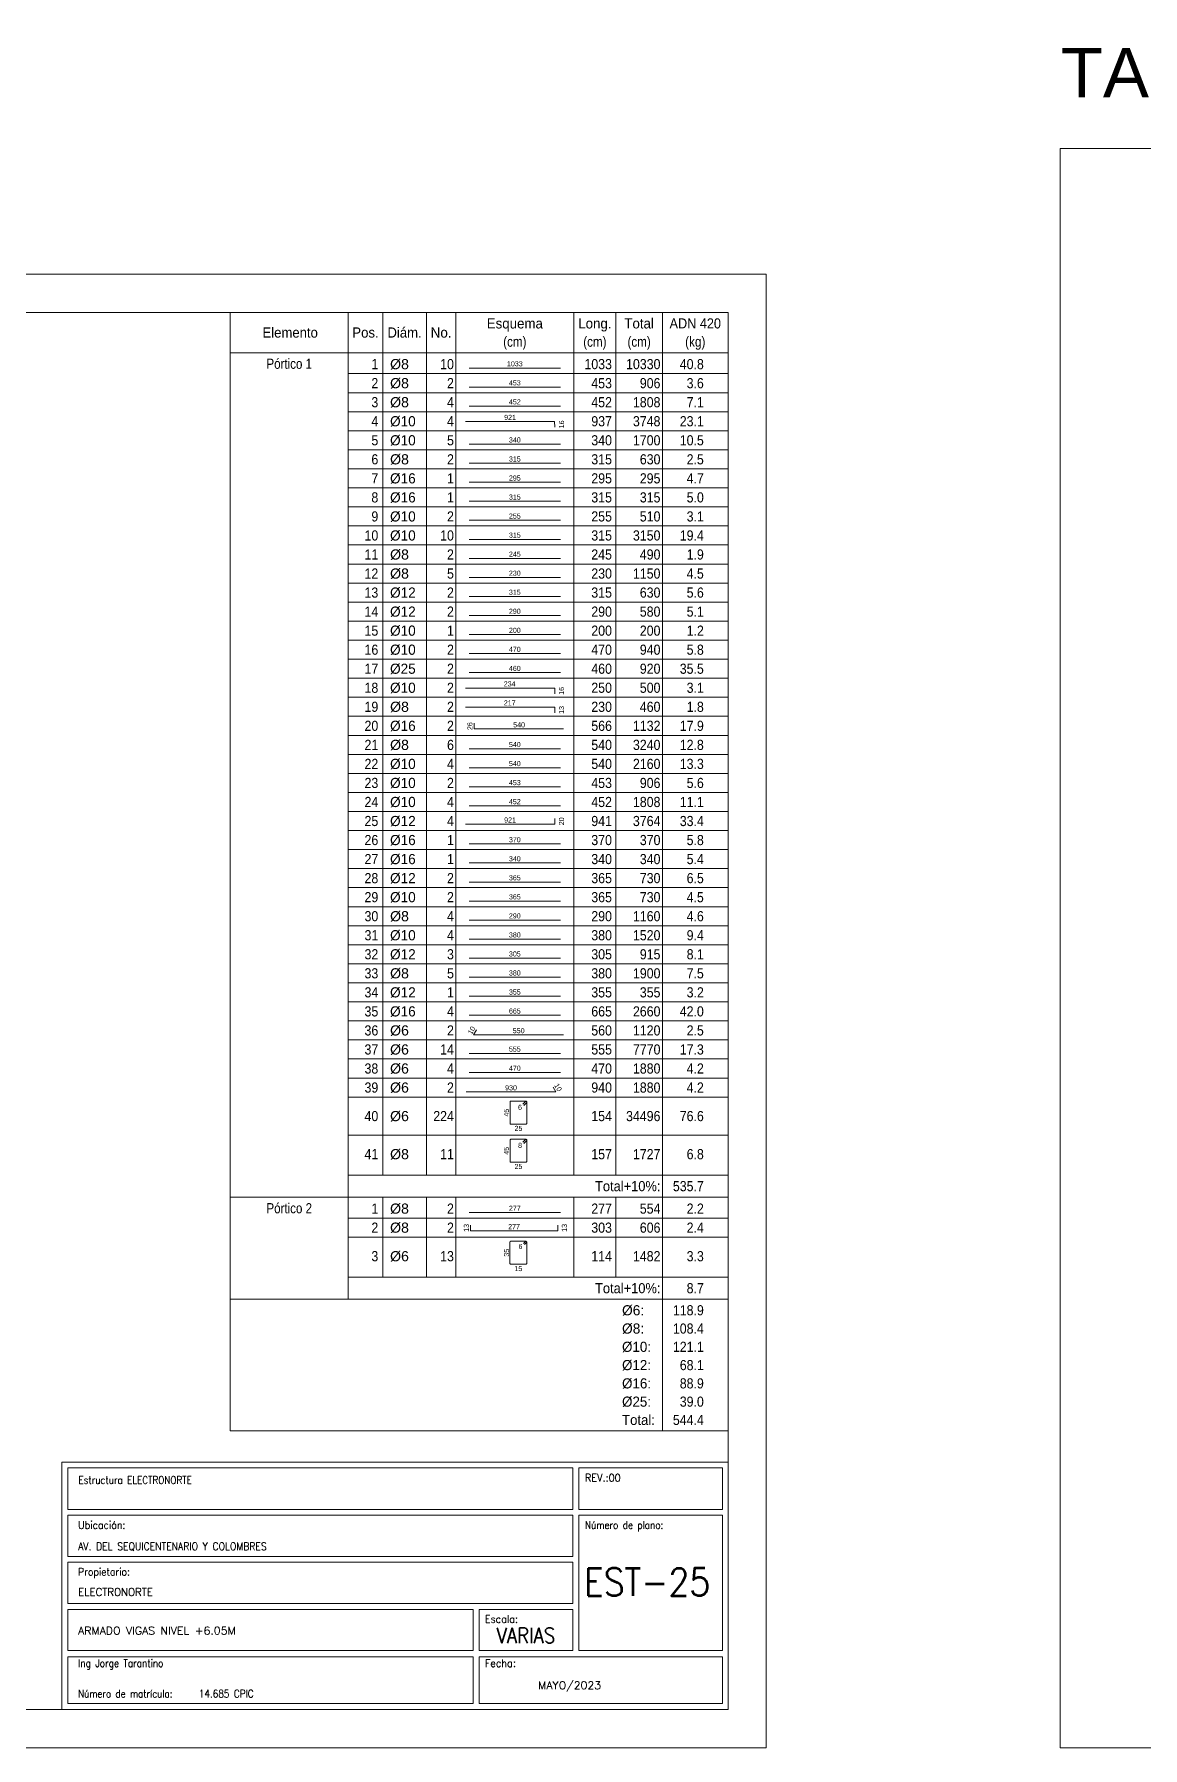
# Model space of a CAD drawing. Header units: millimetres. Extents: x 3 to 479, y -191 to 120.
# Drawn here: x 235.41 to 264.52, y 75.3 to 120.3 of the extents above; entities that cross this region are included whole.
import ezdxf
from ezdxf.enums import TextEntityAlignment as Align

# ---------------------------------------------------------------- set-up
doc = ezdxf.new("R2010")
doc.units = ezdxf.units.MM
for name, color, linetype, lineweight in [('CIM_REFEREN', 2, 'Continuous', 0), ('CYPE', 7, 'Continuous', 0), ('DESPIECES_TABLA', 7, 'Continuous', 9), ('RECUAD_LIMITES', 2, 'Continuous', 0), ('RECUAD_MARCO', 1, 'Continuous', 20), ('TABLAS', 1, 'Continuous', 9), ('TEXTO_TABLAS', 1, 'Continuous', 0), ('TEXTOS_COTAS_DESPIECES_TABLA', 1, 'Continuous', 0)]:
    doc.layers.add(name, color=color, linetype=linetype, lineweight=lineweight)
doc.styles.add('CYPETXT', font='romans__.ttf', dxfattribs={"height": 0.2})
doc.styles.add('CYPETXT_romans', font='arial.ttf', dxfattribs={"height": 0.2})

msp = doc.modelspace()

# ---------------------------------------------------------------- linework, layer by layer
at = {"layer": 'CYPE', "color": 1}
for points in [[(236.13093, 76.29684), (253.63093, 76.29684), (253.63093, 82.79684), (236.13093, 82.79684), (236.13093, 76.29684)], [(236.29093, 81.55684), (249.55093, 81.55684), (249.55093, 82.64684), (236.29093, 82.64684), (236.29093, 81.55684)], [(249.71093, 81.55684), (253.48093, 81.55684), (253.48093, 82.64684), (249.71093, 82.64684), (249.71093, 81.55684)], [(236.29093, 80.31684), (249.55093, 80.31684), (249.55093, 81.40684), (236.29093, 81.40684), (236.29093, 80.31684)], [(249.71093, 77.84684), (253.48093, 77.84684), (253.48093, 81.40684), (249.71093, 81.40684), (249.71093, 77.84684)], [(236.29093, 79.08684), (249.55093, 79.08684), (249.55093, 80.16684), (236.29093, 80.16684), (236.29093, 79.08684)], [(236.29093, 77.84684), (246.93093, 77.84684), (246.93093, 78.92684), (236.29093, 78.92684), (236.29093, 77.84684)], [(247.09093, 77.84684), (249.55093, 77.84684), (249.55093, 78.92684), (247.09093, 78.92684), (247.09093, 77.84684)], [(236.29093, 76.45684), (246.93093, 76.45684), (246.93093, 77.68684), (236.29093, 77.68684), (236.29093, 76.45684)], [(247.09093, 76.45684), (253.48093, 76.45684), (253.48093, 77.68684), (247.09093, 77.68684), (247.09093, 76.45684)]]:
    msp.add_lwpolyline(points, close=True, dxfattribs=at)
at = {"layer": 'DESPIECES_TABLA'}
for points in [[(246.82893, 111.53484), (249.22893, 111.53484)], [(246.82893, 111.03484), (249.22893, 111.03484)], [(246.82893, 110.53484), (249.22893, 110.53484)], [(246.73671, 110.12895), (249.07073, 110.12895), (249.07836, 109.97895)], [(246.82893, 109.53484), (249.22893, 109.53484)], [(246.82893, 109.03484), (249.22893, 109.03484)], [(246.82893, 108.53484), (249.22893, 108.53484)], [(246.82893, 108.03484), (249.22893, 108.03484)], [(246.82893, 107.53484), (249.22893, 107.53484)], [(246.82893, 107.03484), (249.22893, 107.03484)], [(246.82893, 106.53484), (249.22893, 106.53484)], [(246.82893, 106.03484), (249.22893, 106.03484)], [(246.82893, 105.53484), (249.22893, 105.53484)], [(246.82893, 105.03484), (249.22893, 105.03484)], [(246.82893, 104.53484), (249.22893, 104.53484)], [(246.82893, 104.03484), (249.22893, 104.03484)], [(246.82893, 103.53484), (249.22893, 103.53484)], [(246.73663, 103.12915), (249.07883, 103.12915), (249.07883, 102.97915)], [(246.73665, 102.62911), (249.07874, 102.62911), (249.07874, 102.47911)], [(246.95773, 102.20404), (246.95773, 102.05404), (249.30273, 102.05404)], [(246.82893, 101.53484), (249.22893, 101.53484)], [(246.82893, 101.03484), (249.22893, 101.03484)], [(246.82893, 100.53484), (249.22893, 100.53484)], [(246.82893, 100.03484), (249.22893, 100.03484)], [(246.7367, 99.55396), (249.07839, 99.55396), (249.07839, 99.70396)], [(246.82893, 99.03484), (249.22893, 99.03484)], [(246.82893, 98.53484), (249.22893, 98.53484)], [(246.82893, 98.03484), (249.22893, 98.03484)], [(246.82893, 97.53484), (249.22893, 97.53484)], [(246.82893, 97.03484), (249.22893, 97.03484)], [(246.82893, 96.53484), (249.22893, 96.53484)], [(246.82893, 96.03484), (249.22893, 96.03484)], [(246.82893, 95.53484), (249.22893, 95.53484)], [(246.82893, 95.03484), (249.22893, 95.03484)], [(246.82893, 94.53484), (249.22893, 94.53484)], [(247.02202, 94.15026), (246.94702, 94.02036), (249.3052, 94.02036)], [(246.82893, 93.53484), (249.22893, 93.53484)], [(246.82893, 93.03484), (249.22893, 93.03484)], [(246.75485, 92.52036), (249.10339, 92.52036), (249.03365, 92.65027)], [(248.26676, 92.16789), (248.33758, 92.23871), (248.34032, 92.24205), (248.34235, 92.24586), (248.34361, 92.24999), (248.34403, 92.25429), (248.34361, 92.25859), (248.34235, 92.26272), (248.34032, 92.26653), (248.33758, 92.26987), (248.33424, 92.27261), (248.33043, 92.27465), (248.32629, 92.2759), (248.322, 92.27633), (247.9249, 92.27633), (247.91647, 92.27465), (247.90932, 92.26987), (247.90454, 92.26272), (247.90287, 92.25429), (247.90287, 91.69836), (247.90454, 91.68993), (247.90932, 91.68278), (247.91647, 91.678), (247.9249, 91.67633), (248.322, 91.67633), (248.33043, 91.678), (248.33758, 91.68278), (248.34235, 91.68993), (248.34403, 91.69836), (248.34403, 92.25429), (248.34361, 92.25859), (248.34235, 92.26272), (248.34032, 92.26653), (248.33758, 92.26987), (248.33424, 92.27261), (248.33043, 92.27465), (248.32629, 92.2759), (248.322, 92.27633), (248.3177, 92.2759), (248.31356, 92.27465), (248.30975, 92.27261), (248.30641, 92.26987), (248.23559, 92.19905)], [(248.26699, 91.16838), (248.33752, 91.23891), (248.34025, 91.24223), (248.34227, 91.24603), (248.34352, 91.25014), (248.34394, 91.25442), (248.34352, 91.25871), (248.34227, 91.26282), (248.34025, 91.26662), (248.33752, 91.26994), (248.33419, 91.27267), (248.3304, 91.2747), (248.32628, 91.27595), (248.322, 91.27637), (247.92478, 91.27637), (247.91638, 91.2747), (247.90926, 91.26994), (247.9045, 91.26282), (247.90283, 91.25442), (247.90283, 90.69831), (247.9045, 90.68992), (247.90926, 90.6828), (247.91638, 90.67804), (247.92478, 90.67637), (248.322, 90.67637), (248.3304, 90.67804), (248.33752, 90.6828), (248.34227, 90.68992), (248.34394, 90.69831), (248.34394, 91.25442), (248.34352, 91.25871), (248.34227, 91.26282), (248.34025, 91.26662), (248.33752, 91.26994), (248.33419, 91.27267), (248.3304, 91.2747), (248.32628, 91.27595), (248.322, 91.27637), (248.31772, 91.27595), (248.3136, 91.2747), (248.30981, 91.27267), (248.30648, 91.26994), (248.23595, 91.19941)], [(246.82893, 89.35484), (249.22893, 89.35484)], [(246.8637, 89.02471), (246.8637, 88.87471), (249.15416, 88.87471), (249.15416, 89.02471)], [(248.27847, 88.51257), (248.3346, 88.5687), (248.33677, 88.57134), (248.33838, 88.57436), (248.33938, 88.57764), (248.33971, 88.58104), (248.33938, 88.58445), (248.33838, 88.58773), (248.33677, 88.59075), (248.3346, 88.59339), (248.33195, 88.59556), (248.32893, 88.59718), (248.32565, 88.59817), (248.32225, 88.59851), (247.91862, 88.59851), (247.91194, 88.59718), (247.90628, 88.59339), (247.90249, 88.58773), (247.90116, 88.58104), (247.90116, 88.01597), (247.90249, 88.00929), (247.90628, 88.00362), (247.91194, 87.99984), (247.91862, 87.99851), (248.32225, 87.99851), (248.32893, 87.99984), (248.3346, 88.00362), (248.33838, 88.00929), (248.33971, 88.01597), (248.33971, 88.58104), (248.33938, 88.58445), (248.33838, 88.58773), (248.33677, 88.59075), (248.3346, 88.59339), (248.33195, 88.59556), (248.32893, 88.59718), (248.32565, 88.59817), (248.32225, 88.59851), (248.31884, 88.59817), (248.31556, 88.59718), (248.31255, 88.59556), (248.3099, 88.59339), (248.25377, 88.53726)]]:
    msp.add_lwpolyline(points, dxfattribs=at)
at = {"layer": 'RECUAD_LIMITES'}
for points in [[(262.34593, 75.29684), (321.74593, 75.29684), (321.74593, 117.29684), (262.34593, 117.29684), (262.34593, 75.29684)], [(100.33093, 75.29684), (254.63093, 75.29684), (254.63093, 113.99684), (100.33093, 113.99684), (100.33093, 75.29684)]]:
    msp.add_lwpolyline(points, close=True, dxfattribs=at)
at = {"layer": 'RECUAD_MARCO'}
msp.add_lwpolyline([(102.83093, 76.29684), (253.63093, 76.29684), (253.63093, 112.99684), (102.83093, 112.99684), (102.83093, 76.29684)], close=True, dxfattribs=at)
at = {"layer": 'TABLAS'}
for p, q in [((240.55493, 111.88684), (240.55493, 112.99684)), ((240.55493, 112.99684), (253.63093, 112.99684)), ((243.65493, 111.88684), (243.65493, 112.99684)), ((244.55893, 111.88684), (244.55893, 112.99684)), ((245.70693, 111.88684), (245.70693, 112.99684)), ((246.47893, 111.88684), (246.47893, 112.99684)), ((249.57893, 111.88684), (249.57893, 112.99684)), ((250.68293, 111.88684), (250.68293, 112.99684)), ((251.90293, 111.88684), (251.90293, 112.99684)), ((253.63093, 111.88684), (253.63093, 112.99684)), ((240.55493, 111.93684), (253.63093, 111.93684)), ((240.55493, 89.80684), (240.55493, 111.88684)), ((243.65493, 89.80684), (243.65493, 111.88684)), ((244.55893, 90.33684), (244.55893, 111.88684)), ((245.70693, 90.33684), (245.70693, 111.88684)), ((246.47893, 90.33684), (246.47893, 111.88684)), ((249.57893, 90.33684), (249.57893, 111.88684)), ((250.68293, 90.33684), (250.68293, 111.88684)), ((251.90293, 89.80684), (251.90293, 111.88684)), ((253.63093, 89.80684), (253.63093, 111.88684)), ((243.65493, 90.33684), (253.63093, 90.33684)), ((240.55493, 89.70684), (240.55493, 89.80684)), ((240.55493, 89.75684), (253.63093, 89.75684)), ((240.55493, 87.12684), (240.55493, 89.70684)), ((243.65493, 89.70684), (243.65493, 89.80684)), ((243.65493, 87.12684), (243.65493, 89.70684)), ((244.55893, 89.70684), (244.55893, 89.75684)), ((244.55893, 87.65684), (244.55893, 89.70684)), ((245.70693, 89.70684), (245.70693, 89.75684)), ((245.70693, 87.65684), (245.70693, 89.70684)), ((246.47893, 89.70684), (246.47893, 89.75684)), ((246.47893, 87.65684), (246.47893, 89.70684)), ((249.57893, 89.70684), (249.57893, 89.75684)), ((249.57893, 87.65684), (249.57893, 89.70684)), ((250.68293, 89.70684), (250.68293, 89.75684)), ((250.68293, 87.65684), (250.68293, 89.70684)), ((251.90293, 89.70684), (251.90293, 89.80684)), ((251.90293, 87.12684), (251.90293, 89.70684)), ((253.63093, 89.70684), (253.63093, 89.80684)), ((253.63093, 87.12684), (253.63093, 89.70684)), ((243.65493, 87.65684), (253.63093, 87.65684)), ((240.55493, 87.02684), (240.55493, 87.12684)), ((240.55493, 87.07684), (253.63093, 87.07684)), ((240.55493, 86.54684), (240.55493, 87.02684)), ((243.65493, 87.07684), (243.65493, 87.12684)), ((251.90293, 87.02684), (251.90293, 87.12684)), ((251.90293, 86.54684), (251.90293, 87.02684)), ((253.63093, 87.02684), (253.63093, 87.12684)), ((253.63093, 86.54684), (253.63093, 87.02684)), ((240.55493, 86.06684), (240.55493, 86.54684)), ((251.90293, 86.06684), (251.90293, 86.54684)), ((253.63093, 86.06684), (253.63093, 86.54684)), ((240.55493, 85.58684), (240.55493, 86.06684)), ((251.90293, 85.58684), (251.90293, 86.06684)), ((253.63093, 85.58684), (253.63093, 86.06684)), ((240.55493, 85.10684), (240.55493, 85.58684)), ((251.90293, 85.10684), (251.90293, 85.58684)), ((253.63093, 85.10684), (253.63093, 85.58684)), ((240.55493, 84.62684), (240.55493, 85.10684)), ((251.90293, 84.62684), (251.90293, 85.10684)), ((253.63093, 84.62684), (253.63093, 85.10684)), ((240.55493, 84.14684), (240.55493, 84.62684)), ((251.90293, 84.14684), (251.90293, 84.62684)), ((253.63093, 84.14684), (253.63093, 84.62684)), ((240.55493, 83.61684), (240.55493, 84.14684)), ((251.90293, 83.61684), (251.90293, 84.14684)), ((253.63093, 83.61684), (253.63093, 84.14684)), ((240.55493, 83.61684), (253.63093, 83.61684))]:
    msp.add_line(p, q, dxfattribs=at)
at = {"layer": 'TEXTO_TABLAS'}
for p, q in [((243.65493, 111.38684), (253.63093, 111.38684)), ((243.65493, 110.88684), (253.63093, 110.88684)), ((243.65493, 110.38684), (253.63093, 110.38684)), ((243.65493, 109.88684), (253.63093, 109.88684)), ((243.65493, 109.38684), (253.63093, 109.38684)), ((243.65493, 108.88684), (253.63093, 108.88684)), ((243.65493, 108.38684), (253.63093, 108.38684)), ((243.65493, 107.88684), (253.63093, 107.88684)), ((243.65493, 107.38684), (253.63093, 107.38684)), ((243.65493, 106.88684), (253.63093, 106.88684)), ((243.65493, 106.38684), (253.63093, 106.38684)), ((243.65493, 105.88684), (253.63093, 105.88684)), ((243.65493, 105.38684), (253.63093, 105.38684)), ((243.65493, 104.88684), (253.63093, 104.88684)), ((243.65493, 104.38684), (253.63093, 104.38684)), ((243.65493, 103.88684), (253.63093, 103.88684)), ((243.65493, 103.38684), (253.63093, 103.38684)), ((243.65493, 102.88684), (253.63093, 102.88684)), ((243.65493, 102.38684), (253.63093, 102.38684)), ((243.65493, 101.88684), (253.63093, 101.88684)), ((243.65493, 101.38684), (253.63093, 101.38684)), ((243.65493, 100.88684), (253.63093, 100.88684)), ((243.65493, 100.38684), (253.63093, 100.38684)), ((243.65493, 99.88684), (253.63093, 99.88684)), ((243.65493, 99.38684), (253.63093, 99.38684)), ((243.65493, 98.88684), (253.63093, 98.88684)), ((243.65493, 98.38684), (253.63093, 98.38684)), ((243.65493, 97.88684), (253.63093, 97.88684)), ((243.65493, 97.38684), (253.63093, 97.38684)), ((243.65493, 96.88684), (253.63093, 96.88684)), ((243.65493, 96.38684), (253.63093, 96.38684)), ((243.65493, 95.88684), (253.63093, 95.88684)), ((243.65493, 95.38684), (253.63093, 95.38684)), ((243.65493, 94.88684), (253.63093, 94.88684)), ((243.65493, 94.38684), (253.63093, 94.38684)), ((243.65493, 93.88684), (253.63093, 93.88684)), ((243.65493, 93.38684), (253.63093, 93.38684)), ((243.65493, 92.88684), (253.63093, 92.88684)), ((243.65493, 92.38684), (253.63093, 92.38684)), ((243.65493, 91.38684), (253.63093, 91.38684)), ((243.65493, 89.20684), (253.63093, 89.20684)), ((243.65493, 88.70684), (253.63093, 88.70684))]:
    msp.add_line(p, q, dxfattribs=at)

# ---------------------------------------------------------------- texts
at = {"layer": 'CIM_REFEREN', "insert": (262.36167, 119.94157), "char_height": 1.3, "attachment_point": 1, "style": 'CYPETXT_romans'}
msp.add_mtext_dynamic_manual_height_columns('TAMAÑO A2', width=20.4097016, gutter_width=12.5, heights=[0], dxfattribs=at)
at = {"layer": 'CYPE', "color": 5, "style": 'CYPETXT'}
for s, width, p in [('Estructura ELECTRONORTE', 0.842437, (236.57093, 82.22684)), ('AV. DEL SEQUICENTENARIO Y COLOMBRES', 0.887423, (236.56093, 80.48684)), ('ELECTRONORTE', 0.974409, (236.56093, 79.28684)), ('ARMADO VIGAS NIVEL +6.05M', 1.047361, (236.56093, 78.27247)), ('Ing Jorge Tarantino', 0.851105, (236.56093, 77.41684)), ('MAYO/2023', 1.047361, (248.64093, 76.83684)), ('14.685 CPIC', 0.851936, (239.73093, 76.61684))]:
    msp.add_text(s, height=0.2, dxfattribs=dict(at, width=width)).set_placement(p)
at = {"layer": 'CYPE', "color": 4, "style": 'CYPETXT'}
for s, width, p in [('REV.:00', 0.927655, (249.87093, 82.28684)), ('Ubicación:', 0.90604, (236.56093, 81.04684)), ('Número de plano:', 0.844847, (249.87093, 81.04684)), ('Propietario:', 0.885908, (236.56093, 79.81684)), ('Escala:', 0.925891, (247.24093, 78.57684)), ('Fecha:', 0.933698, (247.24093, 77.41684)), ('Número de matrícula:', 0.83516, (236.56093, 76.61684))]:
    msp.add_text(s, height=0.2, dxfattribs=dict(at, width=width)).set_placement(p)
at = {"layer": 'CYPE', "color": 5, "style": 'CYPETXT'}
for s, height, width, p in [('EST-25', 0.733333, 0.872274, (251.50093, 79.28351)), ('VARIAS', 0.4, 0.869965, (248.32093, 78.04684))]:
    msp.add_text(s, height=height, dxfattribs=dict(at, width=width)).set_placement(p, align=Align.CENTER)
at = {"layer": 'TEXTO_TABLAS', "style": 'CYPETXT_romans'}
for s, width, p in [('Elemento', 0.923378, (242.12993, 112.46684)), ('Pos.', 0.930268, (244.10693, 112.46684)), ('Diám.', 0.924488, (245.13293, 112.46684)), ('No.', 0.948905, (246.09293, 112.46684)), ('Esquema', 0.93681, (248.02893, 112.70684)), ('Long.', 0.9375, (250.13093, 112.70684)), ('Total', 0.935673, (251.29293, 112.70684)), ('ADN 420', 0.893197, (252.76693, 112.70684)), ('(cm)', 0.819001, (248.02893, 112.22684)), ('(cm)', 0.819001, (250.13093, 112.22684)), ('(cm)', 0.819001, (251.29293, 112.22684)), ('(kg)', 0.827954, (252.76693, 112.22684)), ('Pórtico 1', 0.813476, (242.10493, 111.64684)), ('Pórtico 2', 0.813476, (242.10493, 89.46684))]:
    msp.add_text(s, height=0.266667, dxfattribs=dict(at, width=width)).set_placement(p, align=Align.MIDDLE_CENTER)
for s, height, width, p in [('1', 0.26667, 0.872274, (244.44293, 111.63684)), ('10', 0.266667, 0.872274, (246.42893, 111.63684)), ('1033', 0.266667, 0.872274, (250.57893, 111.63684)), ('10330', 0.266667, 0.872274, (251.85293, 111.63684)), ('40.8', 0.266667, 0.869308, (252.99093, 111.63684)), ('2', 0.26667, 0.872274, (244.44293, 111.13684)), ('2', 0.26667, 0.872274, (246.42893, 111.13684)), ('453', 0.266667, 0.872274, (250.57893, 111.13684)), ('906', 0.266667, 0.872274, (251.85293, 111.13684)), ('3.6', 0.266667, 0.868127, (252.99093, 111.13684)), ('3', 0.26667, 0.872274, (244.44293, 110.63684)), ('4', 0.26667, 0.872274, (246.42893, 110.63684)), ('452', 0.266667, 0.872274, (250.57893, 110.63684)), ('1808', 0.266667, 0.872274, (251.85293, 110.63684)), ('7.1', 0.266667, 0.868127, (252.99093, 110.63684)), ('4', 0.26667, 0.872274, (244.44293, 110.13684)), ('4', 0.26667, 0.872274, (246.42893, 110.13684)), ('937', 0.266667, 0.872274, (250.57893, 110.13684)), ('3748', 0.266667, 0.872274, (251.85293, 110.13684)), ('23.1', 0.266667, 0.869308, (252.99093, 110.13684)), ('5', 0.26667, 0.872274, (244.44293, 109.63684)), ('5', 0.26667, 0.872274, (246.42893, 109.63684)), ('340', 0.266667, 0.872274, (250.57893, 109.63684)), ('1700', 0.266667, 0.872274, (251.85293, 109.63684)), ('10.5', 0.266667, 0.869308, (252.99093, 109.63684)), ('6', 0.26667, 0.872274, (244.44293, 109.13684)), ('2', 0.26667, 0.872274, (246.42893, 109.13684)), ('315', 0.266667, 0.872274, (250.57893, 109.13684)), ('630', 0.266667, 0.872274, (251.85293, 109.13684)), ('2.5', 0.266667, 0.868127, (252.99093, 109.13684)), ('7', 0.26667, 0.872274, (244.44293, 108.63684)), ('1', 0.26667, 0.872274, (246.42893, 108.63684)), ('295', 0.266667, 0.872274, (250.57893, 108.63684)), ('295', 0.266667, 0.872274, (251.85293, 108.63684)), ('4.7', 0.266667, 0.868127, (252.99093, 108.63684)), ('8', 0.26667, 0.872274, (244.44293, 108.13684)), ('1', 0.26667, 0.872274, (246.42893, 108.13684)), ('315', 0.266667, 0.872274, (250.57893, 108.13684)), ('315', 0.266667, 0.872274, (251.85293, 108.13684)), ('5.0', 0.266667, 0.868127, (252.99093, 108.13684)), ('9', 0.26667, 0.872274, (244.44293, 107.63684)), ('2', 0.26667, 0.872274, (246.42893, 107.63684)), ('255', 0.266667, 0.872274, (250.57893, 107.63684)), ('510', 0.266667, 0.872274, (251.85293, 107.63684)), ('3.1', 0.266667, 0.868127, (252.99093, 107.63684)), ('10', 0.266667, 0.872274, (244.44293, 107.13684)), ('10', 0.266667, 0.872274, (246.42893, 107.13684)), ('315', 0.266667, 0.872274, (250.57893, 107.13684)), ('3150', 0.266667, 0.872274, (251.85293, 107.13684)), ('19.4', 0.266667, 0.869308, (252.99093, 107.13684)), ('11', 0.266667, 0.872274, (244.44293, 106.63684)), ('2', 0.26667, 0.872274, (246.42893, 106.63684)), ('245', 0.266667, 0.872274, (250.57893, 106.63684)), ('490', 0.266667, 0.872274, (251.85293, 106.63684)), ('1.9', 0.266667, 0.868127, (252.99093, 106.63684)), ('12', 0.266667, 0.872274, (244.44293, 106.13684)), ('5', 0.26667, 0.872274, (246.42893, 106.13684)), ('230', 0.266667, 0.872274, (250.57893, 106.13684)), ('1150', 0.266667, 0.872274, (251.85293, 106.13684)), ('4.5', 0.266667, 0.868127, (252.99093, 106.13684)), ('13', 0.266667, 0.872274, (244.44293, 105.63684)), ('2', 0.26667, 0.872274, (246.42893, 105.63684)), ('315', 0.266667, 0.872274, (250.57893, 105.63684)), ('630', 0.266667, 0.872274, (251.85293, 105.63684)), ('5.6', 0.266667, 0.868127, (252.99093, 105.63684)), ('14', 0.266667, 0.872274, (244.44293, 105.13684)), ('2', 0.26667, 0.872274, (246.42893, 105.13684)), ('290', 0.266667, 0.872274, (250.57893, 105.13684)), ('580', 0.266667, 0.872274, (251.85293, 105.13684)), ('5.1', 0.266667, 0.868127, (252.99093, 105.13684)), ('15', 0.266667, 0.872274, (244.44293, 104.63684)), ('1', 0.26667, 0.872274, (246.42893, 104.63684)), ('200', 0.266667, 0.872274, (250.57893, 104.63684)), ('200', 0.266667, 0.872274, (251.85293, 104.63684)), ('1.2', 0.266667, 0.868127, (252.99093, 104.63684)), ('16', 0.266667, 0.872274, (244.44293, 104.13684)), ('2', 0.26667, 0.872274, (246.42893, 104.13684)), ('470', 0.266667, 0.872274, (250.57893, 104.13684)), ('940', 0.266667, 0.872274, (251.85293, 104.13684)), ('5.8', 0.266667, 0.868127, (252.99093, 104.13684)), ('17', 0.266667, 0.872274, (244.44293, 103.63684)), ('2', 0.26667, 0.872274, (246.42893, 103.63684)), ('460', 0.266667, 0.872274, (250.57893, 103.63684)), ('920', 0.266667, 0.872274, (251.85293, 103.63684)), ('35.5', 0.266667, 0.869308, (252.99093, 103.63684)), ('18', 0.266667, 0.872274, (244.44293, 103.13684)), ('2', 0.26667, 0.872274, (246.42893, 103.13684)), ('250', 0.266667, 0.872274, (250.57893, 103.13684)), ('500', 0.266667, 0.872274, (251.85293, 103.13684)), ('3.1', 0.266667, 0.868127, (252.99093, 103.13684)), ('19', 0.266667, 0.872274, (244.44293, 102.63684)), ('2', 0.26667, 0.872274, (246.42893, 102.63684)), ('230', 0.266667, 0.872274, (250.57893, 102.63684)), ('460', 0.266667, 0.872274, (251.85293, 102.63684)), ('1.8', 0.266667, 0.868127, (252.99093, 102.63684)), ('20', 0.266667, 0.872274, (244.44293, 102.13684)), ('2', 0.26667, 0.872274, (246.42893, 102.13684)), ('566', 0.266667, 0.872274, (250.57893, 102.13684)), ('1132', 0.266667, 0.872274, (251.85293, 102.13684)), ('17.9', 0.266667, 0.869308, (252.99093, 102.13684)), ('21', 0.266667, 0.872274, (244.44293, 101.63684)), ('6', 0.26667, 0.872274, (246.42893, 101.63684)), ('540', 0.266667, 0.872274, (250.57893, 101.63684)), ('3240', 0.266667, 0.872274, (251.85293, 101.63684)), ('12.8', 0.266667, 0.869308, (252.99093, 101.63684)), ('22', 0.266667, 0.872274, (244.44293, 101.13684)), ('4', 0.26667, 0.872274, (246.42893, 101.13684)), ('540', 0.266667, 0.872274, (250.57893, 101.13684)), ('2160', 0.266667, 0.872274, (251.85293, 101.13684)), ('13.3', 0.266667, 0.869308, (252.99093, 101.13684)), ('23', 0.266667, 0.872274, (244.44293, 100.63684)), ('2', 0.26667, 0.872274, (246.42893, 100.63684)), ('453', 0.266667, 0.872274, (250.57893, 100.63684)), ('906', 0.266667, 0.872274, (251.85293, 100.63684)), ('5.6', 0.266667, 0.868127, (252.99093, 100.63684)), ('24', 0.266667, 0.872274, (244.44293, 100.13684)), ('4', 0.26667, 0.872274, (246.42893, 100.13684)), ('452', 0.266667, 0.872274, (250.57893, 100.13684)), ('1808', 0.266667, 0.872274, (251.85293, 100.13684)), ('11.1', 0.266667, 0.869308, (252.99093, 100.13684)), ('25', 0.266667, 0.872274, (244.44293, 99.63684)), ('4', 0.26667, 0.872274, (246.42893, 99.63684)), ('941', 0.266667, 0.872274, (250.57893, 99.63684)), ('3764', 0.266667, 0.872274, (251.85293, 99.63684)), ('33.4', 0.266667, 0.869308, (252.99093, 99.63684)), ('26', 0.266667, 0.872274, (244.44293, 99.13684)), ('1', 0.26667, 0.872274, (246.42893, 99.13684)), ('370', 0.266667, 0.872274, (250.57893, 99.13684)), ('370', 0.266667, 0.872274, (251.85293, 99.13684)), ('5.8', 0.266667, 0.868127, (252.99093, 99.13684)), ('27', 0.266667, 0.872274, (244.44293, 98.63684)), ('1', 0.26667, 0.872274, (246.42893, 98.63684)), ('340', 0.266667, 0.872274, (250.57893, 98.63684)), ('340', 0.266667, 0.872274, (251.85293, 98.63684)), ('5.4', 0.266667, 0.868127, (252.99093, 98.63684)), ('28', 0.266667, 0.872274, (244.44293, 98.13684)), ('2', 0.26667, 0.872274, (246.42893, 98.13684)), ('365', 0.266667, 0.872274, (250.57893, 98.13684)), ('730', 0.266667, 0.872274, (251.85293, 98.13684)), ('6.5', 0.266667, 0.868127, (252.99093, 98.13684)), ('29', 0.266667, 0.872274, (244.44293, 97.63684)), ('2', 0.26667, 0.872274, (246.42893, 97.63684)), ('365', 0.266667, 0.872274, (250.57893, 97.63684)), ('730', 0.266667, 0.872274, (251.85293, 97.63684)), ('4.5', 0.266667, 0.868127, (252.99093, 97.63684)), ('30', 0.266667, 0.872274, (244.44293, 97.13684)), ('4', 0.26667, 0.872274, (246.42893, 97.13684)), ('290', 0.266667, 0.872274, (250.57893, 97.13684)), ('1160', 0.266667, 0.872274, (251.85293, 97.13684)), ('4.6', 0.266667, 0.868127, (252.99093, 97.13684)), ('31', 0.266667, 0.872274, (244.44293, 96.63684)), ('4', 0.26667, 0.872274, (246.42893, 96.63684)), ('380', 0.266667, 0.872274, (250.57893, 96.63684)), ('1520', 0.266667, 0.872274, (251.85293, 96.63684)), ('9.4', 0.266667, 0.868127, (252.99093, 96.63684)), ('32', 0.266667, 0.872274, (244.44293, 96.13684)), ('3', 0.26667, 0.872274, (246.42893, 96.13684)), ('305', 0.266667, 0.872274, (250.57893, 96.13684)), ('915', 0.266667, 0.872274, (251.85293, 96.13684)), ('8.1', 0.266667, 0.868127, (252.99093, 96.13684)), ('33', 0.266667, 0.872274, (244.44293, 95.63684)), ('5', 0.26667, 0.872274, (246.42893, 95.63684)), ('380', 0.266667, 0.872274, (250.57893, 95.63684)), ('1900', 0.266667, 0.872274, (251.85293, 95.63684)), ('7.5', 0.266667, 0.868127, (252.99093, 95.63684)), ('34', 0.266667, 0.872274, (244.44293, 95.13684)), ('1', 0.26667, 0.872274, (246.42893, 95.13684)), ('355', 0.266667, 0.872274, (250.57893, 95.13684)), ('355', 0.266667, 0.872274, (251.85293, 95.13684)), ('3.2', 0.266667, 0.868127, (252.99093, 95.13684)), ('35', 0.266667, 0.872274, (244.44293, 94.63684)), ('4', 0.26667, 0.872274, (246.42893, 94.63684)), ('665', 0.266667, 0.872274, (250.57893, 94.63684)), ('2660', 0.266667, 0.872274, (251.85293, 94.63684)), ('42.0', 0.266667, 0.869308, (252.99093, 94.63684)), ('36', 0.266667, 0.872274, (244.44293, 94.13684)), ('2', 0.26667, 0.872274, (246.42893, 94.13684)), ('560', 0.266667, 0.872274, (250.57893, 94.13684)), ('1120', 0.266667, 0.872274, (251.85293, 94.13684)), ('2.5', 0.266667, 0.868127, (252.99093, 94.13684)), ('37', 0.266667, 0.872274, (244.44293, 93.63684)), ('14', 0.266667, 0.872274, (246.42893, 93.63684)), ('555', 0.266667, 0.872274, (250.57893, 93.63684)), ('7770', 0.266667, 0.872274, (251.85293, 93.63684)), ('17.3', 0.266667, 0.869308, (252.99093, 93.63684)), ('38', 0.266667, 0.872274, (244.44293, 93.13684)), ('4', 0.26667, 0.872274, (246.42893, 93.13684)), ('470', 0.266667, 0.872274, (250.57893, 93.13684)), ('1880', 0.266667, 0.872274, (251.85293, 93.13684)), ('4.2', 0.266667, 0.868127, (252.99093, 93.13684)), ('39', 0.266667, 0.872274, (244.44293, 92.63684)), ('2', 0.26667, 0.872274, (246.42893, 92.63684)), ('940', 0.266667, 0.872274, (250.57893, 92.63684)), ('1880', 0.266667, 0.872274, (251.85293, 92.63684)), ('4.2', 0.266667, 0.868127, (252.99093, 92.63684)), ('40', 0.266667, 0.872274, (244.44293, 91.88684)), ('224', 0.266667, 0.872274, (246.42893, 91.88684)), ('154', 0.266667, 0.872274, (250.57893, 91.88684)), ('34496', 0.266667, 0.872274, (251.85293, 91.88684)), ('76.6', 0.266667, 0.869308, (252.99093, 91.88684)), ('41', 0.266667, 0.872274, (244.44293, 90.88684)), ('11', 0.266667, 0.872274, (246.42893, 90.88684)), ('157', 0.266667, 0.872274, (250.57893, 90.88684)), ('1727', 0.266667, 0.872274, (251.85293, 90.88684)), ('6.8', 0.266667, 0.868127, (252.99093, 90.88684)), ('Total+10%:', 0.266667, 0.906671, (251.85293, 90.04684)), ('535.7', 0.266667, 0.869965, (252.99093, 90.04684)), ('1', 0.26667, 0.872274, (244.44293, 89.45684)), ('2', 0.26667, 0.872274, (246.42893, 89.45684)), ('277', 0.266667, 0.872274, (250.57893, 89.45684)), ('554', 0.266667, 0.872274, (251.85293, 89.45684)), ('2.2', 0.266667, 0.868127, (252.99093, 89.45684)), ('2', 0.26667, 0.872274, (244.44293, 88.95684)), ('2', 0.26667, 0.872274, (246.42893, 88.95684)), ('303', 0.266667, 0.872274, (250.57893, 88.95684)), ('606', 0.266667, 0.872274, (251.85293, 88.95684)), ('2.4', 0.266667, 0.868127, (252.99093, 88.95684)), ('3', 0.26667, 0.872274, (244.44293, 88.20684)), ('13', 0.266667, 0.872274, (246.42893, 88.20684)), ('114', 0.266667, 0.872274, (250.57893, 88.20684)), ('1482', 0.266667, 0.872274, (251.85293, 88.20684)), ('3.3', 0.266667, 0.868127, (252.99093, 88.20684)), ('Total+10%:', 0.266667, 0.906671, (251.85293, 87.36684)), ('8.7', 0.266667, 0.868127, (252.99093, 87.36684)), ('118.9', 0.266667, 0.869965, (252.99093, 86.78684)), ('108.4', 0.266667, 0.869965, (252.99093, 86.30684)), ('121.1', 0.266667, 0.869965, (252.99093, 85.82684)), ('68.1', 0.266667, 0.869308, (252.99093, 85.34684)), ('88.9', 0.266667, 0.869308, (252.99093, 84.86684)), ('39.0', 0.266667, 0.869308, (252.99093, 84.38684)), ('544.4', 0.266667, 0.869965, (252.99093, 83.90684))]:
    msp.add_text(s, height=height, dxfattribs=dict(at, width=width)).set_placement(p, align=Align.MIDDLE_RIGHT)
for s, width, p in [('%%c8', 0.99505, (244.75293, 111.63684)), ('%%c8', 0.99505, (244.75293, 111.13684)), ('%%c8', 0.99505, (244.75293, 110.63684)), ('%%c10', 0.955414, (244.75293, 110.13684)), ('%%c10', 0.955414, (244.75293, 109.63684)), ('%%c8', 0.99505, (244.75293, 109.13684)), ('%%c16', 0.955414, (244.75293, 108.63684)), ('%%c16', 0.955414, (244.75293, 108.13684)), ('%%c10', 0.955414, (244.75293, 107.63684)), ('%%c10', 0.955414, (244.75293, 107.13684)), ('%%c8', 0.99505, (244.75293, 106.63684)), ('%%c8', 0.99505, (244.75293, 106.13684)), ('%%c12', 0.955414, (244.75293, 105.63684)), ('%%c12', 0.955414, (244.75293, 105.13684)), ('%%c10', 0.955414, (244.75293, 104.63684)), ('%%c10', 0.955414, (244.75293, 104.13684)), ('%%c25', 0.955414, (244.75293, 103.63684)), ('%%c10', 0.955414, (244.75293, 103.13684)), ('%%c8', 0.99505, (244.75293, 102.63684)), ('%%c16', 0.955414, (244.75293, 102.13684)), ('%%c8', 0.99505, (244.75293, 101.63684)), ('%%c10', 0.955414, (244.75293, 101.13684)), ('%%c10', 0.955414, (244.75293, 100.63684)), ('%%c10', 0.955414, (244.75293, 100.13684)), ('%%c12', 0.955414, (244.75293, 99.63684)), ('%%c16', 0.955414, (244.75293, 99.13684)), ('%%c16', 0.955414, (244.75293, 98.63684)), ('%%c12', 0.955414, (244.75293, 98.13684)), ('%%c10', 0.955414, (244.75293, 97.63684)), ('%%c8', 0.99505, (244.75293, 97.13684)), ('%%c10', 0.955414, (244.75293, 96.63684)), ('%%c12', 0.955414, (244.75293, 96.13684)), ('%%c8', 0.99505, (244.75293, 95.63684)), ('%%c12', 0.955414, (244.75293, 95.13684)), ('%%c16', 0.955414, (244.75293, 94.63684)), ('%%c6', 0.99505, (244.75293, 94.13684)), ('%%c6', 0.99505, (244.75293, 93.63684)), ('%%c6', 0.99505, (244.75293, 93.13684)), ('%%c6', 0.99505, (244.75293, 92.63684)), ('%%c6', 0.99505, (244.75293, 91.88684)), ('%%c8', 0.99505, (244.75293, 90.88684)), ('%%c8', 0.99505, (244.75293, 89.45684)), ('%%c8', 0.99505, (244.75293, 88.95684)), ('%%c6', 0.99505, (244.75293, 88.20684)), ('%%c6:', 0.966972, (250.84493, 86.78684)), ('%%c8:', 0.966972, (250.84493, 86.30684)), ('%%c10:', 0.940736, (250.84493, 85.82684)), ('%%c12:', 0.940736, (250.84493, 85.34684)), ('%%c16:', 0.940736, (250.84493, 84.86684)), ('%%c25:', 0.940736, (250.84493, 84.38684)), ('Total:', 0.925563, (250.84493, 83.90684))]:
    msp.add_text(s, height=0.266667, dxfattribs=dict(at, width=width)).set_placement(p, align=Align.MIDDLE_LEFT)
at = {"layer": 'TEXTOS_COTAS_DESPIECES_TABLA', "style": 'CYPETXT_romans', "width": 0.872274}
for s, p in [('1033', (248.02893, 111.57884)), ('453', (248.02893, 111.07884)), ('452', (248.02893, 110.57884)), ('921', (247.90372, 110.17174)), ('340', (248.02893, 109.57884)), ('315', (248.02893, 109.07884)), ('295', (248.02893, 108.57884)), ('315', (248.02893, 108.07884)), ('255', (248.02893, 107.57884)), ('315', (248.02893, 107.07884)), ('245', (248.02893, 106.57884)), ('230', (248.02893, 106.07884)), ('315', (248.02893, 105.57884)), ('290', (248.02893, 105.07884)), ('200', (248.02893, 104.57884)), ('470', (248.02893, 104.07884)), ('460', (248.02893, 103.57884)), ('234', (247.89272, 103.17154)), ('217', (247.89474, 102.67157)), ('540', (248.14065, 102.09665)), ('540', (248.02893, 101.57884)), ('540', (248.02893, 101.07884)), ('453', (248.02893, 100.57884)), ('452', (248.02893, 100.07884)), ('921', (247.90297, 99.59672)), ('370', (248.02893, 99.07884)), ('340', (248.02893, 98.57884)), ('365', (248.02893, 98.07884)), ('365', (248.02893, 97.57884)), ('290', (248.02893, 97.07884)), ('380', (248.02893, 96.57884)), ('305', (248.02893, 96.07884)), ('380', (248.02893, 95.57884)), ('355', (248.02893, 95.07884)), ('665', (248.02893, 94.57884)), ('550', (248.13056, 94.06343)), ('555', (248.02893, 93.57884)), ('470', (248.02893, 93.07884)), ('930', (247.92912, 92.56342)), ('277', (248.02893, 89.39884)), ('277', (248.00893, 88.91597))]:
    msp.add_text(s, height=0.133333, dxfattribs=at).set_placement(p, align=Align.CENTER)
for s, p in [('16', (249.18781, 110.05395)), ('16', (249.18789, 103.05415)), ('13', (249.18787, 102.55411)), ('20', (249.18782, 99.62896)), ('13', (249.26209, 88.94971))]:
    msp.add_text(s, height=0.133333, rotation=90, dxfattribs=at).set_placement(p, align=Align.TOP_CENTER)
for s, rotation, p in [('26', 90, (246.91512, 102.12904)), ('10', 60.00071, (246.94722, 94.10684)), ('10', 300.000805, (249.10844, 92.60684)), ('45', 90, (247.87382, 91.97633)), ('45', 90, (247.87391, 90.97637)), ('13', 90, (246.82243, 88.94971)), ('35', 90, (247.87814, 88.29851))]:
    msp.add_text(s, height=0.133333, rotation=rotation, dxfattribs=at).set_placement(p, align=Align.CENTER)
for s, p in [('6', (248.21676, 92.11789)), ('8', (248.21699, 91.11838)), ('6', (248.22847, 88.46257))]:
    msp.add_text(s, height=0.13333, dxfattribs=at).set_placement(p, align=Align.MIDDLE_RIGHT)
for s, p in [('25', (248.12345, 91.63069)), ('25', (248.12339, 90.63065)), ('15', (248.12044, 87.94851))]:
    msp.add_text(s, height=0.133333, dxfattribs=at).set_placement(p, align=Align.TOP_CENTER)

doc.saveas('drawing.dxf')
